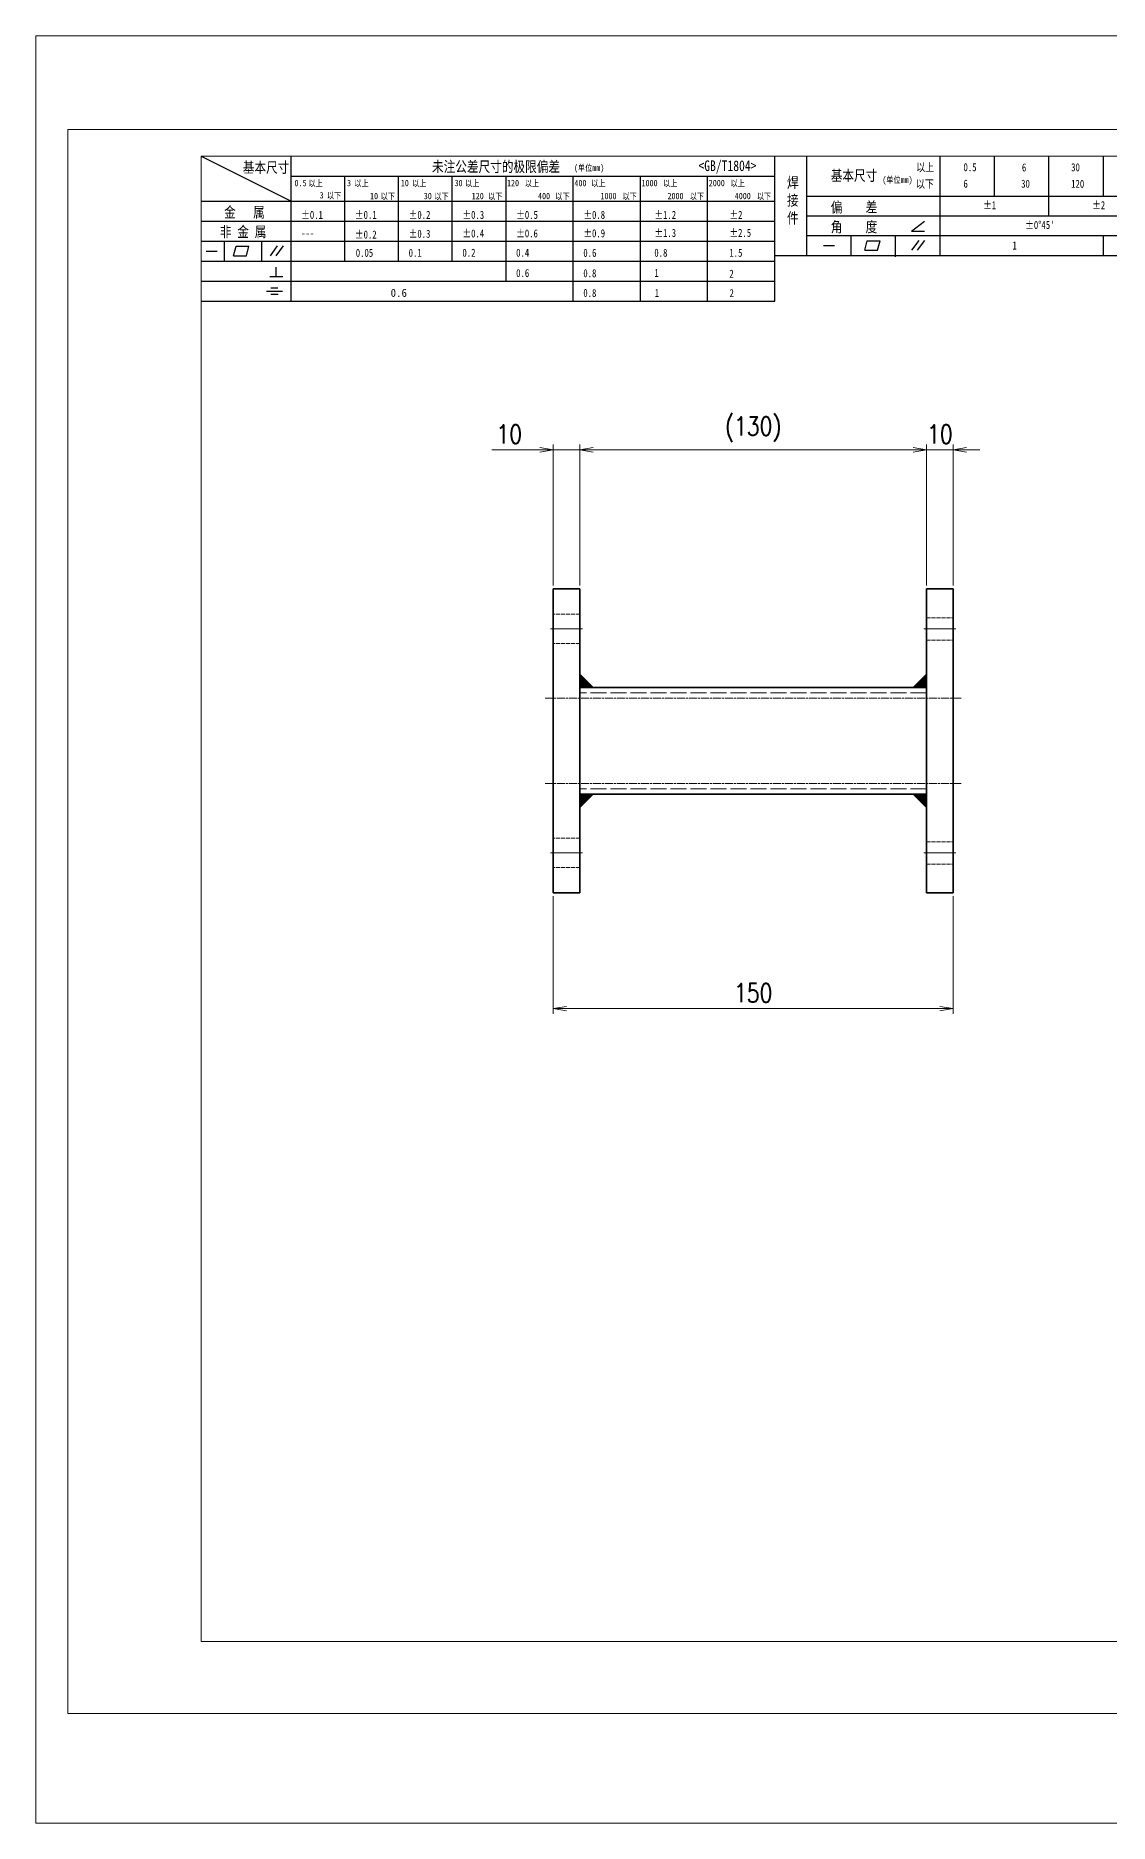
# Model space of a CAD drawing. Header units: millimetres. Extents: x 1333 to 106363, y -60675 to -5704.
# Drawn here: x 10357 to 10759, y -60521 to -59851 of the extents above; entities that cross this region are included whole.
import ezdxf

# ---------------------------------------------------------------- set-up
doc = ezdxf.new("R2010")
doc.units = ezdxf.units.MM
doc.header["$LTSCALE"] = 0.5
for name, pattern in [('AM_ISO02W050x2', [3.75, 3, -0.75]), ('AM_ISO08W050x2', [9, 6, -0.75, 1.5, -0.75]), ('DASHED', [15, 12, -3])]:
    doc.linetypes.add(name, pattern=pattern)
for name, color, linetype, lineweight in [('CENTER', 2, 'AM_ISO08W050x2', 15), ('DRAWING', 7, 'Continuous', 35), ('HIDDEN', 1, 'AM_ISO02W050x2', 18), ('图框', 7, 'Continuous', 18), ('标注线', 3, 'Continuous', 18)]:
    doc.layers.add(name, color=color, linetype=linetype, lineweight=lineweight)
doc.layers.add('图框文字', color=7, linetype='Continuous')
doc.layers.add('打印', color=7, linetype='Continuous', lineweight=15, plot=False)
doc.layers.add('打印-禁用', color=7, linetype='Continuous', lineweight=15, plot=False)
doc.styles.add('DIM', font='romans.shx', dxfattribs={"width": 0.8, "bigfont": 'bigfont.shx'})
doc.styles.add('国标', font='simfang.ttf', dxfattribs={"width": 0.8})
doc.dimstyles.new('DEH 1-2', dxfattribs={"dimscale": 2, "dimtxt": 3.5, "dimasz": 2.5, "dimexe": 1, "dimexo": 0.625, "dimgap": 1.2, "dimtad": 1, "dimtoh": 1, "dimdsep": 46, "dimtxsty": 'DIM', "dimblk": 'OPEN', "dimcen": 0, "dimclrd": 8, "dimclre": 8, "dimclrt": 2, "dimazin": 2, "dimtfac": 0.5, "dimtmove": 0, "dimatfit": 3, "dimldrblk": 'OPEN', "dimfxl": 1, "dimtolj": 2, "dimlwd": 18, "dimlwe": 18, "dimarcsym": 0})

# ---------------------------------------------------------------- blocks, each defined once
blk = doc.blocks.new('GZDEH零件A3图框V01版')
at = {"layer": '图框', "linetype": 'Continuous'}
for p, q in [((2882.49, -1554.46), (2882.49, -1832.96)), ((3272.49, -1554.46), (2882.49, -1554.46)), ((2882.49, -1832.96), (3272.49, -1832.96))]:
    blk.add_line(p, q, dxfattribs=at)
at = {"layer": '图框文字', "color": 9}
for p, q in [((2882.49, -1554.46), (2899.37, -1562.92)), ((2899.37, -1581.67), (2899.37, -1554.46)), ((2990.09, -1581.67), (2990.09, -1554.46)), ((2996.09, -1573.08), (2996.09, -1554.46)), ((3021.09, -1561.98), (3021.09, -1554.46)), ((3031.31, -1561.98), (3031.31, -1554.46)), ((3041.53, -1561.98), (3041.53, -1554.46)), ((3051.75, -1561.98), (3051.75, -1554.46)), ((2899.37, -1558.24), (2990.09, -1558.24)), ((2909.45, -1574.17), (2909.45, -1558.24)), ((2919.53, -1574.17), (2919.53, -1558.24)), ((2929.61, -1574.17), (2929.61, -1558.24)), ((2939.69, -1577.92), (2939.69, -1558.24)), ((2952.29, -1581.67), (2952.29, -1558.24)), ((2964.89, -1581.67), (2964.89, -1558.24)), ((2977.49, -1581.67), (2977.49, -1558.24)), ((2882.49, -1562.92), (2990.09, -1562.92)), ((2996.09, -1561.98), (3113.09, -1561.98)), ((3021.09, -1573.08), (3021.09, -1561.98)), ((3041.53, -1565.68), (3041.53, -1561.98)), ((2882.49, -1566.67), (2990.09, -1566.67)), ((2996.09, -1565.68), (3113.09, -1565.68)), ((3015.75, -1568.51), (3018.15, -1566.66)), ((2882.49, -1570.42), (2990.09, -1570.42)), ((2886.92, -1574.12), (2886.92, -1570.42)), ((2888.59, -1573.16), (2889.07, -1571.37)), ((2889.07, -1571.37), (2891.48, -1571.37)), ((2891, -1573.16), (2891.48, -1571.37)), ((2893.91, -1574.12), (2893.91, -1570.42)), ((2895.52, -1573.16), (2896.85, -1571.3)), ((2896.6, -1573.16), (2897.94, -1571.3)), ((2996.09, -1569.38), (3113.09, -1569.38)), ((2999.26, -1571.23), (3001.32, -1571.23)), ((3004.42, -1573.08), (3004.42, -1569.38)), ((3006.97, -1572.12), (3007.45, -1570.33)), ((3007.45, -1570.33), (3009.86, -1570.33)), ((3009.39, -1572.12), (3009.86, -1570.33)), ((3012.75, -1573.08), (3012.75, -1569.38)), ((3015.75, -1568.51), (3018.15, -1568.51)), ((3015.81, -1572.12), (3017.15, -1570.26)), ((3016.89, -1572.12), (3018.23, -1570.26)), ((3051.75, -1573.08), (3051.75, -1569.38)), ((2882.49, -1574.17), (2990.09, -1574.17)), ((2883.43, -1572.27), (2885.49, -1572.27)), ((2888.59, -1573.16), (2891, -1573.16)), ((2990.09, -1573.08), (3113.09, -1573.08)), ((3006.97, -1572.12), (3009.39, -1572.12)), ((3012.75, -1573.33), (3012.75, -1573.08)), ((2882.49, -1577.92), (2990.09, -1577.92)), ((2895.42, -1577.05), (2897.81, -1577.05)), ((2896.58, -1577.05), (2896.58, -1575.28)), ((2882.49, -1581.67), (2990.09, -1581.67)), ((2894.79, -1579.77), (2897.77, -1579.77)), ((2895.57, -1579.17), (2896.92, -1579.17)), ((2895.57, -1580.37), (2896.93, -1580.37))]:
    blk.add_line(p, q, dxfattribs=at)
at = {"layer": '打印-禁用', "linetype": 'Continuous'}
for p, q in [((2857.49, -1549.46), (2857.49, -1846.46)), ((3277.49, -1549.46), (2857.49, -1549.46)), ((2857.49, -1846.46), (3277.49, -1846.46))]:
    blk.add_line(p, q, dxfattribs=at)
at = {"layer": '图框文字', "color": 9, "style": '国标', "width": 0.8}
for s, height, p in [('基本尺寸', 2, (2890.33, -1557.58)), ('未注公差尺寸的极限偏差', 2, (2925.81, -1557.44)), ('<GB/T1804>', 2, (2975.78, -1557.27)), ('基本尺寸', 2, (3000.6, -1559.1)), ('以上', 1.5, (3016.64, -1557.33)), ('0.5', 1.5, (3025.49, -1557.3)), ('6', 1.5, (3036.45, -1557.34)), ('30', 1.5, (3045.69, -1557.31)), ('30', 1.2, (2930.04, -1560.11)), ('以下', 1.5, (3016.58, -1560.43)), ('6', 1.5, (3025.49, -1560.38)), ('30', 1.5, (3036.31, -1560.39)), ('120', 1.5, (3045.69, -1560.41)), ('金   属', 2, (2886.82, -1565.98)), ('±0.1', 1.5, (2901.27, -1566.23)), ('±0.1', 1.5, (2911.35, -1566.23)), ('±0.2', 1.5, (2921.43, -1566.23)), ('±0.3', 1.5, (2931.51, -1566.23)), ('±0.5', 1.5, (2941.59, -1566.23)), ('±0.8', 1.5, (2954.19, -1566.23)), ('±1.2', 1.5, (2967.51, -1566.23)), ('±2', 1.5, (2981.58, -1566.23)), ('偏    差', 2, (3000.6, -1565.04)), ('±1', 1.5, (3029.16, -1564.42)), ('±2', 1.5, (3049.61, -1564.42)), ('非 金 属', 2, (2886.02, -1569.65)), ('±0.2', 1.5, (2911.35, -1569.92)), ('±0.3', 1.5, (2921.43, -1569.77)), ('±0.4', 1.5, (2931.51, -1569.71)), ('±0.6', 1.5, (2941.59, -1569.71)), ('±0.9', 1.5, (2954.19, -1569.68)), ('±1.3', 1.5, (2967.51, -1569.62)), ('±2.5', 1.5, (2981.58, -1569.61)), ('角    度', 2, (3000.6, -1568.74)), ("±0%%D45'", 1.5, (3037.06, -1568.12)), ('---', 1.5, (2901.27, -1569.65)), ('1', 1.5, (3034.69, -1571.98)), ('0.1', 1.5, (2921.43, -1573.34)), ('0.2', 1.5, (2931.51, -1573.33)), ('0.4', 1.5, (2941.59, -1573.33)), ('0.6', 1.5, (2954.19, -1573.35)), ('0.8', 1.5, (2967.51, -1573.33)), ('1.5', 1.5, (2981.58, -1573.34)), ('0.6', 1.5, (2941.59, -1577.14)), ('0.8', 1.5, (2954.19, -1577.17)), ('1', 1.5, (2967.51, -1577.12)), ('2', 1.5, (2981.58, -1577.26)), ('0.8', 1.5, (2954.19, -1580.87)), ('1', 1.5, (2967.59, -1580.86)), ('2', 1.5, (2981.62, -1580.89))]:
    blk.add_text(s, height=height, dxfattribs=at).set_placement(p)
at = {"layer": '图框文字', "color": 9, "lineweight": 15, "style": '国标', "width": 0.8}
for s, p in [('(单位mm)', (2952.44, -1557.27)), ('(单位mm)', (3010.27, -1559.51)), ('0.5', (2900.03, -1560.11)), ('以上', (2902.64, -1560.16)), ('3', (2904.73, -1562.41)), ('以下', (2906.1, -1562.46)), ('3', (2909.88, -1560.11)), ('以上', (2911.25, -1560.16)), ('10', (2914.19, -1562.54)), ('以下', (2916.18, -1562.59)), ('10', (2919.96, -1560.11)), ('以上', (2922.09, -1560.16)), ('30', (2924.27, -1562.54)), ('以下', (2926.26, -1562.59)), ('以上', (2932.02, -1560.16)), ('120', (2933.26, -1562.54)), ('以下', (2936.34, -1562.59)), ('120', (2939.88, -1560.11)), ('以上', (2943.21, -1560.16)), ('400', (2945.7, -1562.54)), ('以下', (2948.94, -1562.59)), ('400', (2952.52, -1560.11)), ('以上', (2955.68, -1560.16)), ('1000', (2957.41, -1562.54)), ('以下', (2961.54, -1562.59)), ('1000', (2965.12, -1560.11)), ('以上', (2969.16, -1560.16)), ('2000', (2969.99, -1562.54)), ('以下', (2974.14, -1562.59)), ('2000', (2977.72, -1560.11)), ('以上', (2981.8, -1560.16)), ('4000', (2982.59, -1562.54)), ('以下', (2986.74, -1562.59))]:
    blk.add_text(s, height=1.2, dxfattribs=at).set_placement(p)
at = {"layer": '图框文字', "color": 9, "lineweight": 13, "style": '国标'}
blk.add_text('0.6', height=1.5, dxfattribs=at).set_placement((2918.05, -1580.85))
at = {"layer": '图框文字', "color": 9, "insert": (2992.39, -1558.41), "char_height": 2, "width": 3.1877, "attachment_point": 1, "style": '国标'}
blk.add_mtext('焊\\P接\\P件', dxfattribs=at)
at = {"layer": '图框文字', "color": 9, "insert": (2911.51, -1573.37), "char_height": 1.5, "attachment_point": 7, "style": '国标'}
blk.add_mtext_dynamic_manual_height_columns('0.05', width=5.1982, gutter_width=12.5, heights=[0], dxfattribs=at)
blk = doc.blocks.new('DEH A3')
at = {"layer": '图框'}
blk.add_blockref('GZDEH零件A3图框V01版', (-2857.49, 1846.46), dxfattribs=at)
blk = doc.blocks.new('_Open')
at = {"color": 0, "linetype": 'ByBlock', "lineweight": -2}
for p, q in [((-1, 0.17), (0, 0)), ((-1, -0.17), (0, 0)), ((0, 0), (-1, 0))]:
    blk.add_line(p, q, dxfattribs=at)
blk = doc.blocks.new('*D222')
at = {"layer": 'Defpoints', "color": 0, "linetype": 'ByBlock', "transparency": 16777216}
for p in [(10550.86, -60006.26), (10550.86, -60058.35), (10560.86, -60058.35)]:
    blk.add_point(p, dxfattribs=at)
at = {"layer": '标注线', "color": 8, "linetype": 'ByBlock', "lineweight": 18, "transparency": 16777216}
for p, q in [((10550.86, -60057.1), (10550.86, -60004.26)), ((10560.86, -60057.1), (10560.86, -60004.26)), ((10545.86, -60006.26), (10527.8, -60006.26)), ((10560.86, -60006.26), (10550.86, -60006.26)), ((10565.86, -60006.26), (10570.86, -60006.26))]:
    blk.add_line(p, q, dxfattribs=at)
at = {"layer": '标注线', "color": 8, "linetype": 'ByBlock', "lineweight": 18, "transparency": 16777216, "xscale": 5, "yscale": 5, "zscale": 5}
blk.add_blockref('_Open', (10550.86, -60006.26), dxfattribs=at)
at = {"layer": '标注线', "color": 8, "linetype": 'ByBlock', "lineweight": 18, "transparency": 16777216, "xscale": 5, "yscale": 5, "zscale": 5, "rotation": 180}
blk.add_blockref('_Open', (10560.86, -60006.26), dxfattribs=at)
at = {"layer": '标注线', "color": 2, "linetype": 'ByBlock', "transparency": 16777216, "insert": (10534.33, -60000.36), "char_height": 7, "attachment_point": 5, "style": 'DIM'}
blk.add_mtext('\\A2;10', dxfattribs=at)
blk = doc.blocks.new('*D223')
at = {"layer": 'Defpoints', "color": 0, "linetype": 'ByBlock', "transparency": 16777216}
for p in [(10690.86, -60006.26), (10560.86, -60058.35), (10690.86, -60058.35)]:
    blk.add_point(p, dxfattribs=at)
at = {"layer": '标注线', "color": 8, "linetype": 'ByBlock', "lineweight": 18, "transparency": 16777216}
for p, q in [((10560.86, -60057.1), (10560.86, -60004.26)), ((10690.86, -60057.1), (10690.86, -60004.26)), ((10565.86, -60006.26), (10685.86, -60006.26))]:
    blk.add_line(p, q, dxfattribs=at)
at = {"layer": '标注线', "color": 8, "linetype": 'ByBlock', "lineweight": 18, "transparency": 16777216, "xscale": 5, "yscale": 5, "zscale": 5, "rotation": 180}
blk.add_blockref('_Open', (10560.86, -60006.26), dxfattribs=at)
at = {"layer": '标注线', "color": 8, "linetype": 'ByBlock', "lineweight": 18, "transparency": 16777216, "xscale": 5, "yscale": 5, "zscale": 5}
blk.add_blockref('_Open', (10690.86, -60006.26), dxfattribs=at)
at = {"layer": '标注线', "color": 2, "linetype": 'ByBlock', "transparency": 16777216, "insert": (10625.86, -59998.53), "char_height": 7, "attachment_point": 5, "style": 'DIM'}
blk.add_mtext('\\A2;(130)', dxfattribs=at)
blk = doc.blocks.new('*D224')
at = {"layer": 'Defpoints', "color": 0, "linetype": 'ByBlock', "transparency": 16777216}
for p in [(10690.86, -60006.26), (10690.86, -60058.35), (10700.86, -60058.35)]:
    blk.add_point(p, dxfattribs=at)
at = {"layer": '标注线', "color": 8, "linetype": 'ByBlock', "lineweight": 18, "transparency": 16777216}
for p, q in [((10690.86, -60057.1), (10690.86, -60004.26)), ((10700.86, -60057.1), (10700.86, -60004.26)), ((10685.86, -60006.26), (10680.86, -60006.26)), ((10700.86, -60006.26), (10690.86, -60006.26)), ((10705.86, -60006.26), (10710.86, -60006.26))]:
    blk.add_line(p, q, dxfattribs=at)
at = {"layer": '标注线', "color": 8, "linetype": 'ByBlock', "lineweight": 18, "transparency": 16777216, "xscale": 5, "yscale": 5, "zscale": 5}
blk.add_blockref('_Open', (10690.86, -60006.26), dxfattribs=at)
at = {"layer": '标注线', "color": 8, "linetype": 'ByBlock', "lineweight": 18, "transparency": 16777216, "xscale": 5, "yscale": 5, "zscale": 5, "rotation": 180}
blk.add_blockref('_Open', (10700.86, -60006.26), dxfattribs=at)
at = {"layer": '标注线', "color": 2, "linetype": 'ByBlock', "transparency": 16777216, "insert": (10695.86, -60000.36), "char_height": 7, "attachment_point": 5, "style": 'DIM'}
blk.add_mtext('\\A2;10', dxfattribs=at)
blk = doc.blocks.new('WELDING_5')
at = {"layer": 'DRAWING'}
blk.add_hatch(color=256, dxfattribs=at).paths.add_polyline_path([(0, 5), (0, 0), (5, 0)])
for q in [(0, 5), (5, 0)]:
    blk.add_line((0, 0), q, dxfattribs=at)
blk.add_lwpolyline([(0, 5), (5, 0)], dxfattribs=at)
blk = doc.blocks.new('*D225')
at = {"layer": 'Defpoints', "color": 0, "linetype": 'ByBlock', "transparency": 16777216}
for p in [(10550.86, -60172.35), (10700.86, -60172.35), (10550.86, -60215.75)]:
    blk.add_point(p, dxfattribs=at)
at = {"layer": '标注线', "color": 8, "linetype": 'ByBlock', "lineweight": 18, "transparency": 16777216}
for p, q in [((10550.86, -60173.6), (10550.86, -60217.75)), ((10700.86, -60173.6), (10700.86, -60217.75)), ((10695.86, -60215.75), (10555.86, -60215.75))]:
    blk.add_line(p, q, dxfattribs=at)
at = {"layer": '标注线', "color": 8, "linetype": 'ByBlock', "lineweight": 18, "transparency": 16777216, "xscale": 5, "yscale": 5, "zscale": 5, "rotation": 180}
blk.add_blockref('_Open', (10550.86, -60215.75), dxfattribs=at)
at = {"layer": '标注线', "color": 8, "linetype": 'ByBlock', "lineweight": 18, "transparency": 16777216, "xscale": 5, "yscale": 5, "zscale": 5}
blk.add_blockref('_Open', (10700.86, -60215.75), dxfattribs=at)
at = {"layer": '标注线', "color": 2, "linetype": 'ByBlock', "transparency": 16777216, "insert": (10625.86, -60209.85), "char_height": 7, "attachment_point": 5, "style": 'DIM'}
blk.add_mtext('\\A2;150', dxfattribs=at)

msp = doc.modelspace()

# ---------------------------------------------------------------- linework, layer by layer
at = {"layer": 'CENTER', "lineweight": 13, "ltscale": 0.300015}
for p, q in [((10561.863, -60073.347), (10549.862, -60073.347)), ((10561.863, -60157.347), (10549.862, -60157.347))]:
    msp.add_line(p, q, dxfattribs=at)
at = {"layer": 'CENTER', "lineweight": 13, "ltscale": 0.3}
for p, q in [((10689.863, -60073.347), (10701.863, -60073.347)), ((10689.863, -60157.347), (10701.863, -60157.347))]:
    msp.add_line(p, q, dxfattribs=at)
at = {"layer": 'CENTER', "lineweight": 13}
for p, q in [((10703.863, -60099.347), (10547.862, -60099.347)), ((10703.863, -60131.347), (10547.862, -60131.347))]:
    msp.add_line(p, q, dxfattribs=at)
at = {"layer": 'DRAWING', "color": 7, "lineweight": 35}
for p, q in [((10550.863, -60172.347), (10550.863, -60058.347)), ((10560.863, -60172.347), (10560.863, -60058.347)), ((10690.863, -60058.347), (10690.863, -60172.347)), ((10700.863, -60058.347), (10700.863, -60172.347)), ((10690.863, -60095.347), (10560.863, -60095.347)), ((10560.863, -60099.347), (10560.863, -60131.347)), ((10690.863, -60135.347), (10560.863, -60135.347))]:
    msp.add_line(p, q, dxfattribs=at)
at = {"layer": 'DRAWING', "color": 7, "lineweight": 35, "ltscale": 0.25}
for p, q in [((10560.863, -60058.347), (10550.863, -60058.347)), ((10700.863, -60058.347), (10690.863, -60058.347)), ((10560.863, -60172.347), (10550.863, -60172.347)), ((10700.863, -60172.347), (10690.863, -60172.347))]:
    msp.add_line(p, q, dxfattribs=at)
at = {"layer": 'DRAWING', "color": 7, "lineweight": 35, "ltscale": 0.1}
for p, q in [((10560.863, -60095.347), (10560.863, -60099.347)), ((10560.863, -60131.347), (10560.863, -60135.347))]:
    msp.add_line(p, q, dxfattribs=at)
at = {"layer": 'HIDDEN', "linetype": 'DASHED', "lineweight": 13, "ltscale": 0.25}
for p, q in [((10560.863, -60067.847), (10550.863, -60067.847)), ((10560.863, -60067.847), (10550.863, -60067.847)), ((10690.863, -60069.159), (10700.863, -60069.159)), ((10690.863, -60069.159), (10700.863, -60069.159)), ((10690.863, -60077.535), (10700.863, -60077.535)), ((10690.863, -60077.535), (10700.863, -60077.535)), ((10560.863, -60078.847), (10550.863, -60078.847)), ((10560.863, -60078.847), (10550.863, -60078.847)), ((10560.863, -60151.847), (10550.863, -60151.847)), ((10560.863, -60151.847), (10550.863, -60151.847)), ((10690.863, -60153.159), (10700.863, -60153.159)), ((10690.863, -60153.159), (10700.863, -60153.159)), ((10560.863, -60162.847), (10550.863, -60162.847)), ((10560.863, -60162.847), (10550.863, -60162.847)), ((10690.863, -60161.535), (10700.863, -60161.535)), ((10690.863, -60161.535), (10700.863, -60161.535))]:
    msp.add_line(p, q, dxfattribs=at)
at = {"layer": 'HIDDEN', "linetype": 'DASHED', "lineweight": 13}
for p, q in [((10690.863, -60097.347), (10560.863, -60097.347)), ((10690.863, -60099.347), (10690.863, -60131.347)), ((10690.863, -60133.347), (10560.863, -60133.347))]:
    msp.add_line(p, q, dxfattribs=at)
at = {"layer": 'HIDDEN', "linetype": 'DASHED', "lineweight": 13, "ltscale": 0.1}
for p, q in [((10690.863, -60095.347), (10690.863, -60099.347)), ((10690.863, -60131.347), (10690.863, -60135.347))]:
    msp.add_line(p, q, dxfattribs=at)
at = {"layer": '打印'}
msp.add_lwpolyline([(10368.742, -59886.077), (11208.742, -59886.077), (11208.742, -60480.077), (10368.742, -60480.077)], close=True, dxfattribs=at)
at = {"layer": '标注线', "linetype": 'ByBlock'}
msp.add_lwpolyline([(10356.735, -59850.964), (11245.973, -59850.964), (11245.973, -60521.184), (10356.735, -60521.184)], close=True, dxfattribs=at)

# ---------------------------------------------------------------- block references
at = {"layer": 'DRAWING', "linetype": 'ByBlock'}
for p, rotation in [((10560.863, -60095.347), 359.9999999774884), ((10690.863, -60095.347), 90), ((10560.863, -60135.347), 270), ((10690.863, -60135.347), 180)]:
    msp.add_blockref('WELDING_5', p, dxfattribs=dict(at, rotation=rotation))
at = {"layer": '图框', "xscale": 2, "yscale": 2, "zscale": 2}
msp.add_blockref('DEH A3', (10368.742, -60480.077), dxfattribs=at)

# ---------------------------------------------------------------- dimensions: what is measured, and where the dimension line sits
at = {"layer": '标注线', "linetype": 'ByBlock'}
for base, p1, p2, picture, middle in [((10550.863, -60006.26), (10560.863, -60058.347), (10550.863, -60058.347), '*D222', (10534.33, -60000.36)), ((10550.863, -60215.754), (10700.863, -60172.347), (10550.863, -60172.347), '*D225', (10625.863, -60209.854))]:
    dim = msp.add_linear_dim(base=base, p1=p1, p2=p2, dimstyle='DEH 1-2', dxfattribs=at)
    dim.commit()
    dim.dimension.update_dxf_attribs({"geometry": picture, "text_midpoint": middle})
dim = msp.add_linear_dim(base=(10690.863, -60006.26), p1=(10560.863, -60058.347), p2=(10690.863, -60058.347), dimstyle='DEH 1-2', override={"dimpost": '(<>)'}, dxfattribs=at)
dim.commit()
dim.dimension.update_dxf_attribs({"geometry": '*D223', "text_midpoint": (10625.863, -59998.527)})
dim = msp.add_linear_dim(base=(10690.863, -60006.26), p1=(10700.863, -60058.347), p2=(10690.863, -60058.347), dimstyle='DEH 1-2', dxfattribs=at)
dim.commit()
dim.dimension.update_dxf_attribs({"geometry": '*D224', "text_midpoint": (10695.863, -60006.26), "dimtype": 160})

doc.saveas('drawing.dxf')
